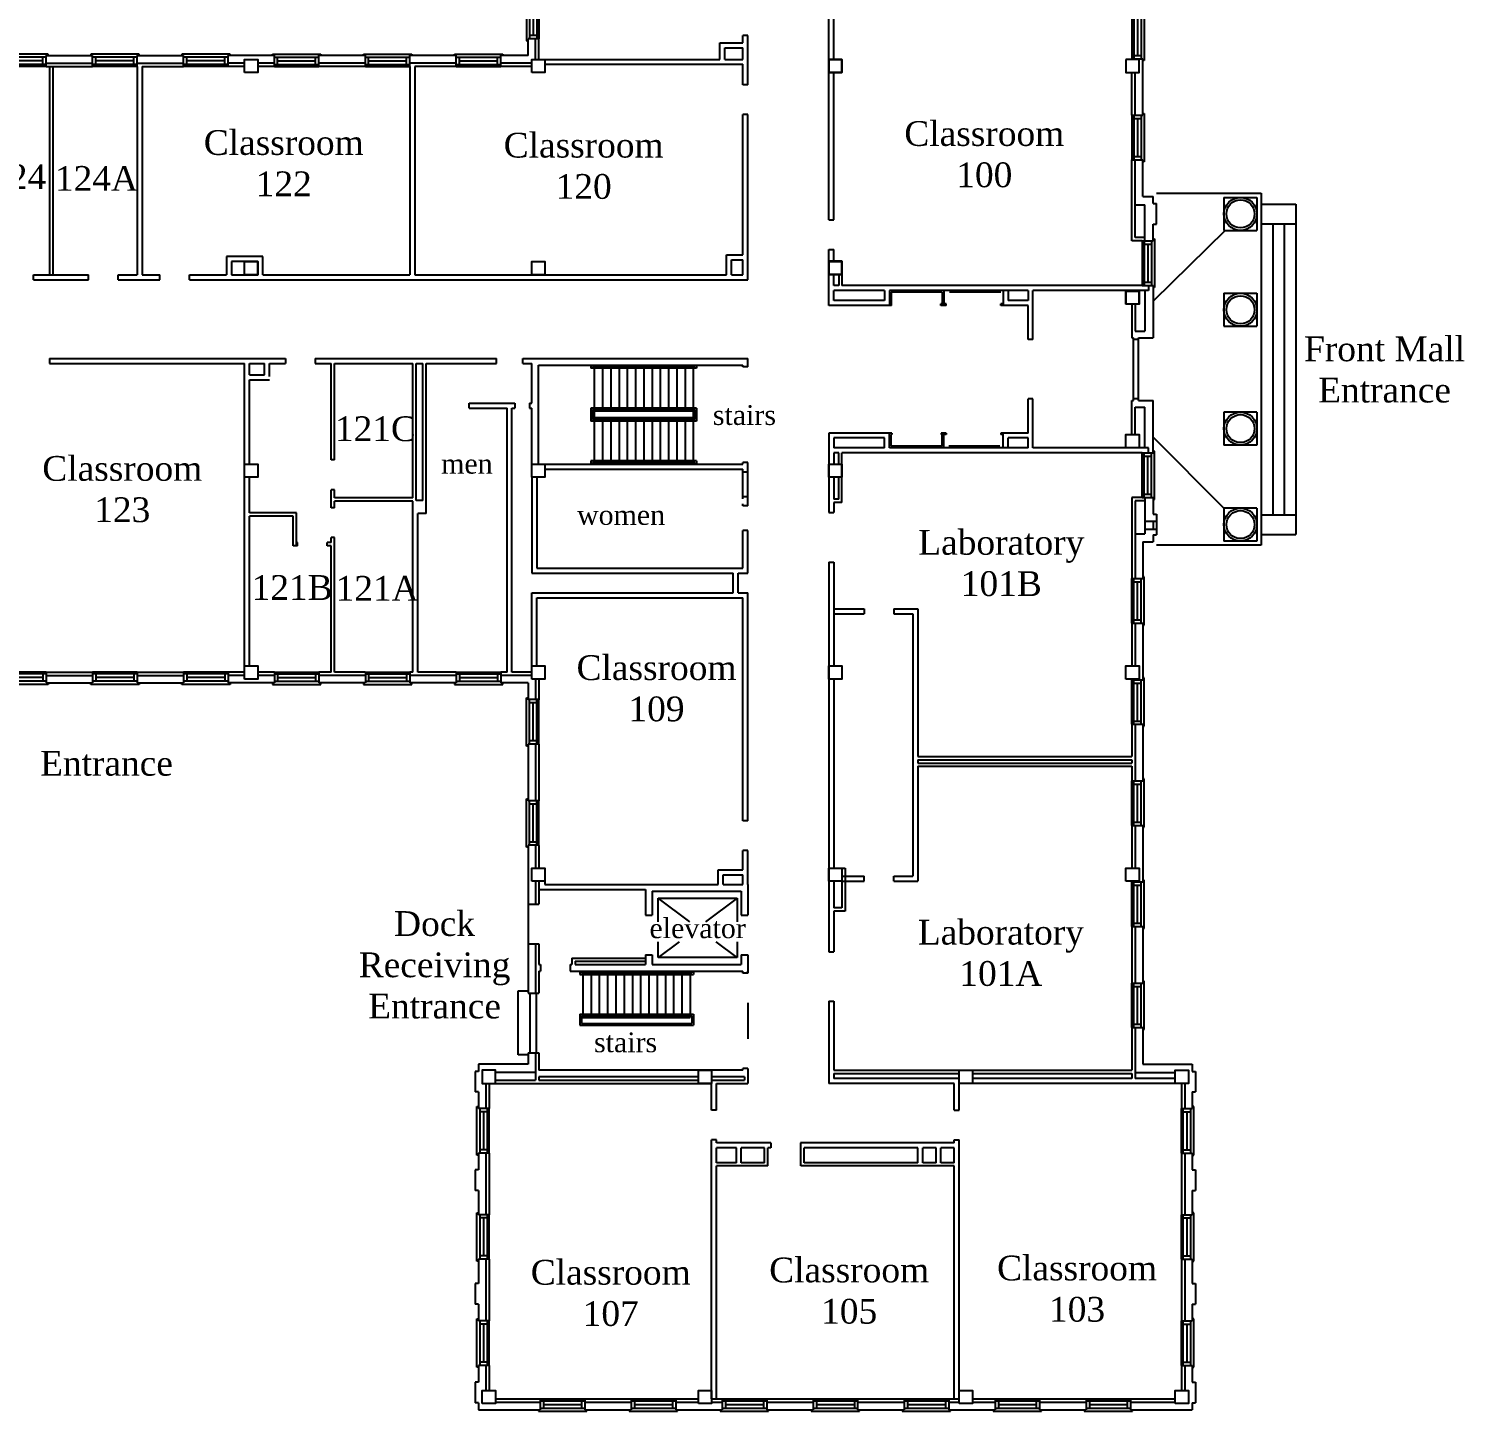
# Model space of a CAD drawing. Extents: x 214 to 3024, y 95 to 2621.
# Drawn here: x 1284 to 3024, y 95 to 1771 of the extents above; entities that cross this region are included whole.
import ezdxf

# ---------------------------------------------------------------- set-up
doc = ezdxf.new("R2010")
doc.units = 0
doc.header["$LTSCALE"] = 40
doc.header["$MEASUREMENT"] = 0
doc.layers.get('0').update_dxf_attribs({"linetype": 'CONTINUOUS'})
for name, color, linetype in [('A-FLOR-STRS', 1, 'CONTINUOUS'), ('A-GLAZ', 4, 'CONTINUOUS'), ('A-STRS-RAIL', 1, 'CONTINUOUS'), ('A-WALL', 14, 'CONTINUOUS'), ('S-COLS', 7, 'CONTINUOUS')]:
    doc.layers.add(name, color=color, linetype=linetype)
doc.styles.add('SIMPLEX', font='simplex', dxfattribs={"height": 23})

# ---------------------------------------------------------------- blocks, each defined once
blk = doc.blocks.new('WDO')
at = {"layer": 'A-GLAZ'}
for p, q in [((2681.4, 408.1), (2681.4, 462.1)), ((2683.6, 408.1), (2683.6, 462.1)), ((2683.6, 458.1), (2692.6, 458.1)), ((2688.1, 412.1), (2688.1, 458.1)), ((2692.6, 408.1), (2692.6, 462.1)), ((2696.3, 464.4), (2694.4, 464.4)), ((2696.3, 405.8), (2696.3, 464.4)), ((2683.6, 412.1), (2692.6, 412.1)), ((2694.4, 405.8), (2696.3, 405.8))]:
    blk.add_line(p, q, dxfattribs=at)
at = {"layer": 'A-WALL'}
for p, q in [((2681.4, 462.1), (2694.4, 462.1)), ((2681.4, 408.1), (2694.4, 408.1))]:
    blk.add_line(p, q, dxfattribs=at)

msp = doc.modelspace()

# ---------------------------------------------------------------- linework, layer by layer
at = {"layer": 'A-FLOR-STRS'}
for p, q in [((1969.7, 1363), (1969.7, 1243)), ((1979.7, 1363), (1979.7, 1307)), ((1989.7, 1363), (1989.7, 1307)), ((1999.7, 1363), (1999.7, 1307)), ((2009.7, 1363), (2009.7, 1307)), ((2019.7, 1363), (2019.7, 1307)), ((2029.7, 1363), (2029.7, 1307)), ((2039.7, 1363), (2039.7, 1307)), ((2049.7, 1363), (2049.7, 1307)), ((2059.7, 1363), (2059.7, 1307)), ((2069.7, 1363), (2069.7, 1307)), ((2079.7, 1363), (2079.7, 1307)), ((2089.7, 1363), (2089.7, 1243)), ((2089.7, 1307), (1969.7, 1307)), ((1979.7, 1299), (1979.7, 1243)), ((1989.7, 1299), (1989.7, 1243)), ((1999.7, 1299), (1999.7, 1243)), ((2009.7, 1299), (2009.7, 1243)), ((2019.7, 1299), (2019.7, 1243)), ((2029.7, 1299), (2029.7, 1243)), ((2039.7, 1299), (2039.7, 1243)), ((2049.7, 1299), (2049.7, 1243)), ((2059.7, 1299), (2059.7, 1243)), ((2069.7, 1299), (2069.7, 1243)), ((2079.7, 1299), (2079.7, 1243)), ((1955.8, 628.5), (1955.8, 572.5)), ((1965.8, 628.5), (1965.8, 572.5)), ((1975.8, 628.5), (1975.8, 572.5)), ((1985.8, 628.5), (1985.8, 572.5)), ((1995.8, 628.5), (1995.8, 572.5)), ((2005.8, 628.5), (2005.8, 572.5)), ((2015.8, 628.5), (2015.8, 572.5)), ((2025.8, 628.5), (2025.8, 572.5)), ((2035.8, 628.5), (2035.8, 576.5)), ((2045.8, 628.5), (2045.8, 572.5)), ((2045.8, 628.5), (2045.8, 628.1)), ((2055.8, 628.5), (2055.8, 572.5)), ((2065.8, 628.5), (2065.8, 572.5)), ((2075.8, 628.5), (2075.8, 572.5)), ((2085.8, 628.5), (2085.8, 572.5)), ((2035.8, 585.4), (2035.8, 572.5)), ((1955.8, 572.5), (2035.8, 572.5)), ((2029.6, 572.5), (2085.8, 572.5))]:
    msp.add_line(p, q, dxfattribs=at)
at = {"layer": 'A-FLOR-STRS', "color": 7}
msp.add_line((2089.7, 1299), (1999.9, 1299), dxfattribs=at)
at = {"layer": 'A-GLAZ'}
for p, q in [((1827.4, 405.8), (1827.4, 464.4)), ((1827.4, 464.4), (1829.4, 464.4)), ((1831.2, 408.1), (1831.2, 462.1)), ((1840.2, 458.1), (1831.2, 458.1)), ((1835.7, 412.1), (1835.7, 458.1)), ((1840.2, 408.1), (1840.2, 462.1)), ((1842.4, 408.1), (1842.4, 462.1)), ((2681.4, 408.1), (2681.4, 462.1)), ((2683.6, 408.1), (2683.6, 462.1)), ((2683.6, 458.1), (2692.6, 458.1)), ((2688.1, 412.1), (2688.1, 458.1)), ((2692.6, 408.1), (2692.6, 462.1)), ((2696.3, 464.4), (2694.4, 464.4)), ((2696.3, 405.8), (2696.3, 464.4)), ((1829.4, 405.8), (1827.4, 405.8)), ((1840.2, 412.1), (1831.2, 412.1)), ((2683.6, 412.1), (2692.6, 412.1)), ((2694.4, 405.8), (2696.3, 405.8))]:
    msp.add_line(p, q, dxfattribs=at)
at = {"layer": 'A-STRS-RAIL'}
for p, q in [((1965.7, 1363), (1965.7, 1359.1)), ((2093.7, 1359.1), (1965.7, 1359.1)), ((1967.7, 1363), (1967.7, 1361.1)), ((2091.7, 1361.1), (1967.7, 1361.1)), ((2091.7, 1363), (2091.7, 1361.1)), ((2093.7, 1363), (2093.7, 1359.1)), ((2093.7, 1311), (1965.7, 1311)), ((1965.7, 1311), (1965.7, 1295)), ((2091.7, 1309), (1967.7, 1309)), ((1967.7, 1309), (1967.7, 1297)), ((2091.7, 1309), (2091.7, 1297)), ((2093.7, 1311), (2093.7, 1295)), ((2009.7, 1295), (1965.7, 1295)), ((2009.7, 1297), (1967.7, 1297)), ((2089.7, 1299), (1969.7, 1299)), ((2091.7, 1297), (2000.4, 1297)), ((2093.7, 1295), (2000.9, 1295)), ((2019.7, 1246.8), (1965.7, 1246.8)), ((1965.7, 1246.8), (1965.7, 1243)), ((2019.7, 1244.8), (1967.7, 1244.8)), ((1967.7, 1244.8), (1967.7, 1243)), ((2093.7, 1246.8), (2013.6, 1246.8)), ((2091.7, 1244.8), (2014.1, 1244.8)), ((2091.7, 1244.8), (2091.7, 1243)), ((2093.7, 1246.8), (2093.7, 1243)), ((1952.1, 628.5), (1952.1, 624.6)), ((1954.1, 628.5), (1954.1, 626.6)), ((1954.1, 626.6), (2055.8, 626.6)), ((2055.5, 626.6), (2087.8, 626.6)), ((2087.8, 628.5), (2087.8, 626.6)), ((2089.8, 628.5), (2089.8, 624.6)), ((1952.1, 624.6), (2055.8, 624.6)), ((2054.5, 624.6), (2089.8, 624.6)), ((1952.1, 576.5), (2035.8, 576.5)), ((1952.1, 576.5), (1952.1, 563)), ((1954.1, 574.5), (2035.8, 574.5)), ((1954.1, 574.5), (1954.1, 565)), ((2030.6, 574.5), (2087.8, 574.5)), ((2031.6, 576.5), (2089.8, 576.5)), ((2087.8, 574.5), (2087.8, 565)), ((2089.8, 576.5), (2089.8, 563)), ((1952.1, 563), (2089.8, 563)), ((1954.1, 565), (2087.8, 565))]:
    msp.add_line(p, q, dxfattribs=at)
at = {"layer": 'A-WALL'}
for p, q in [((2253.9, 1539.1), (2253.9, 1840.3)), ((2259.9, 1733.5), (2259.9, 1822.2)), ((1889.4, 1738), (1889.4, 1758.4)), ((1898.4, 1733.5), (1898.4, 1758.4)), ((1902.4, 1733.5), (1902.4, 1758.4)), ((2155.9, 1762.3), (2149.9, 1762.3)), ((2149.9, 1753.5), (2149.9, 1762.3)), ((2155.9, 1702.7), (2155.9, 1762.3)), ((2121.9, 1753.5), (2149.9, 1753.5)), ((2121.9, 1733.5), (2121.9, 1753.5)), ((2127.9, 1747.5), (2149.9, 1747.5)), ((2127.9, 1733.5), (2127.9, 1747.5)), ((2149.9, 1733.5), (2149.9, 1747.5)), ((1305.4, 1738), (1361.6, 1738)), ((1305.4, 1729), (1361.6, 1729)), ((1305.4, 1725), (1361.6, 1725)), ((1309.9, 1472.5), (1309.9, 1725)), ((1313.9, 1472.5), (1313.9, 1725)), ((1415.6, 1738), (1471.9, 1738)), ((1415.6, 1729), (1471.9, 1729)), ((1415.6, 1725), (1415.6, 1472.5)), ((1421.6, 1725), (1421.6, 1472.5)), ((1421.6, 1725), (1471.9, 1725)), ((1581.9, 1738), (1525.6, 1738)), ((1545.9, 1729), (1525.6, 1729)), ((1545.9, 1725), (1525.6, 1725)), ((1581.9, 1729), (1561.9, 1729)), ((1581.9, 1725), (1561.9, 1725)), ((1692.1, 1738), (1635.9, 1738)), ((1692.1, 1729), (1635.9, 1729)), ((1692.1, 1725), (1635.9, 1725)), ((1802.4, 1738), (1746.1, 1738)), ((1802.4, 1729), (1746.1, 1729)), ((1746.1, 1725), (1746.1, 1472.5)), ((1752.1, 1725), (1752.1, 1472.5)), ((1802.4, 1725), (1752.1, 1725)), ((1889.4, 1738), (1856.4, 1738)), ((1893.9, 1729), (1856.4, 1729)), ((1893.9, 1725), (1856.4, 1725)), ((1909.9, 1733.5), (2121.9, 1733.5)), ((1909.9, 1727.5), (2149.9, 1727.5)), ((2127.9, 1733.5), (2149.9, 1733.5)), ((2149.9, 1702.7), (2149.9, 1727.5)), ((2621.4, 1733.5), (2621.4, 1734.2)), ((2625.4, 1733.5), (2625.4, 1734.2)), ((2634.4, 1665.7), (2634.4, 1734.2)), ((2259.9, 1539.1), (2259.9, 1717.5)), ((2621.4, 1665.7), (2621.4, 1717.5)), ((2625.4, 1665.7), (2625.4, 1717.5)), ((2155.9, 1702.7), (2149.9, 1702.7)), ((2149.9, 1496.5), (2149.9, 1666.7)), ((2155.9, 1666.7), (2149.9, 1666.7)), ((2155.9, 1466.5), (2155.9, 1666.7)), ((2621.4, 1513.5), (2621.4, 1611.7)), ((2625.4, 1517.5), (2625.4, 1611.7)), ((2634.4, 1567.2), (2634.4, 1611.7)), ((2634.4, 1567.2), (2646.9, 1567.2)), ((2646.9, 1558.7), (2646.9, 1567.2)), ((2650.9, 1571.2), (2777.9, 1571.2)), ((2732.9, 1566.2), (2732.9, 1526.2)), ((2732.9, 1566.2), (2772.9, 1566.2)), ((2772.9, 1566.2), (2772.9, 1526.2)), ((2777.9, 1571.2), (2777.9, 1144.7)), ((2625.4, 1557.2), (2636.9, 1557.2)), ((2636.9, 1513.5), (2636.9, 1557.2)), ((2646.9, 1558.7), (2650.9, 1558.7)), ((2650.9, 1533.7), (2650.9, 1558.7)), ((2253.9, 1539.1), (2259.9, 1539.1)), ((2646.9, 1513.5), (2646.9, 1533.7)), ((2646.9, 1533.7), (2650.9, 1533.7)), ((2636.9, 1517.5), (2625.4, 1517.5)), ((2734.3, 1526.1), (2647.6, 1440.8)), ((2732.9, 1526.2), (2772.9, 1526.2)), ((2129.9, 1472.5), (2129.9, 1496.5)), ((2129.9, 1496.5), (2149.9, 1496.5)), ((2253.9, 1435.2), (2253.9, 1503.1)), ((2253.9, 1503.1), (2259.9, 1503.1)), ((2259.9, 1489), (2259.9, 1503.1)), ((2633.9, 1513.5), (2621.4, 1513.5)), ((1567.9, 1494.5), (1523.9, 1494.5)), ((1523.9, 1494.5), (1523.9, 1472.5)), ((1561.9, 1488.5), (1529.9, 1488.5)), ((1529.9, 1488.5), (1529.9, 1472.5)), ((1561.9, 1472.5), (1561.9, 1488.5)), ((1567.9, 1472.5), (1567.9, 1494.5)), ((2135.9, 1472.5), (2135.9, 1490.5)), ((2135.9, 1490.5), (2149.9, 1490.5)), ((2149.9, 1472.5), (2149.9, 1490.5)), ((2269.9, 1489), (2269.9, 1459.5)), ((1290, 1472.5), (1356.6, 1472.5)), ((1290, 1466.5), (1290, 1472.5)), ((1290, 1466.5), (1356.6, 1466.5)), ((1356.6, 1466.5), (1356.6, 1472.5)), ((1392.6, 1466.5), (1392.6, 1472.5)), ((1392.6, 1472.5), (1415.6, 1472.5)), ((1392.6, 1466.5), (1443, 1466.5)), ((1421.6, 1472.5), (1443, 1472.5)), ((1443, 1466.5), (1443, 1472.5)), ((1479, 1472.5), (1523.9, 1472.5)), ((1479, 1466.5), (1479, 1472.5)), ((1529.9, 1472.5), (1561.9, 1472.5)), ((1567.9, 1472.5), (1746.1, 1472.5)), ((1752.1, 1472.5), (2129.9, 1472.5)), ((2135.9, 1472.5), (2149.9, 1472.5)), ((2259.9, 1459.5), (2259.9, 1473)), ((2265.9, 1473), (2265.9, 1459.5)), ((2265.9, 1459.5), (2259.9, 1459.5)), ((2321.4, 1453.2), (2259.9, 1453.2)), ((2259.9, 1441.2), (2259.9, 1453.2)), ((2633.9, 1459.5), (2269.9, 1459.5)), ((2321.4, 1453.2), (2321.4, 1441.2)), ((2495.4, 1453.2), (2327.4, 1453.2)), ((2327.4, 1453.2), (2327.4, 1435.2)), ((2391.4, 1451.2), (2329.4, 1451.2)), ((2329.4, 1451.2), (2329.4, 1437.2)), ((2391.4, 1451.2), (2391.4, 1437.2)), ((2393.4, 1453.2), (2393.4, 1437.2)), ((2462.3, 1451.2), (2400.3, 1451.2)), ((2465.4, 1453.2), (2465.4, 1435.2)), ((2471.4, 1453.2), (2471.4, 1441.2)), ((2495.4, 1453.2), (2495.4, 1441.2)), ((2501.4, 1394), (2501.4, 1453.2)), ((2641.3, 1453.2), (2501.4, 1453.2)), ((2636.9, 1453.2), (2636.9, 1404)), ((2641.3, 1459.5), (2641.3, 1453.2)), ((2646.9, 1459.5), (2646.9, 1396)), ((2732.9, 1450), (2732.9, 1410)), ((2732.9, 1450), (2772.9, 1450)), ((2772.9, 1450), (2772.9, 1410)), ((2329.9, 1435.2), (2253.9, 1435.2)), ((2321.4, 1441.2), (2259.9, 1441.2)), ((2329.9, 1437.2), (2329.4, 1437.2)), ((2329.9, 1435.2), (2329.9, 1437.2)), ((2396.3, 1437.2), (2389.9, 1437.2)), ((2389.9, 1435.2), (2389.9, 1437.2)), ((2396.3, 1435.2), (2389.9, 1435.2)), ((2396.3, 1435.2), (2396.3, 1437.2)), ((2462.3, 1435.2), (2462.3, 1437.2)), ((2465.4, 1437.2), (2462.3, 1437.2)), ((2465.4, 1435.2), (2462.3, 1435.2)), ((2495.4, 1435.2), (2465.4, 1435.2)), ((2495.4, 1441.2), (2471.4, 1441.2)), ((2495.4, 1394), (2495.4, 1435.2)), ((2621.4, 1437.2), (2621.4, 1396)), ((2625.4, 1437.2), (2625.4, 1404)), ((2732.9, 1410), (2772.9, 1410)), ((2501.4, 1394), (2495.4, 1394)), ((2621.4, 1396), (2623.1, 1396)), ((2623.1, 1320), (2623.1, 1396)), ((2629.1, 1394), (2623.1, 1394)), ((2625.4, 1404), (2636.9, 1404)), ((2629.1, 1396), (2646.9, 1396)), ((2629.1, 1320), (2629.1, 1396)), ((1309.2, 1371), (1595.5, 1371)), ((1309.2, 1371), (1309.2, 1365)), ((1309.2, 1365), (1545.9, 1365)), ((1545.9, 1243), (1545.9, 1365)), ((1551.9, 1351), (1551.9, 1365)), ((1551.9, 1365), (1569.9, 1365)), ((1569.9, 1351), (1569.9, 1365)), ((1575.9, 1349), (1575.9, 1365)), ((1575.9, 1365), (1595.5, 1365)), ((1595.5, 1371), (1595.5, 1365)), ((1631.5, 1371), (1851.2, 1371)), ((1631.5, 1371), (1631.5, 1365)), ((1631.5, 1365), (1650.9, 1365)), ((1650.9, 1248), (1650.9, 1365)), ((1654.9, 1365), (1749.9, 1365)), ((1654.9, 1248), (1654.9, 1365)), ((1749.9, 1202), (1749.9, 1365)), ((1753.9, 1199), (1753.9, 1365)), ((1753.9, 1365), (1761.9, 1365)), ((1761.9, 1199), (1761.9, 1365)), ((1765.9, 1183), (1765.9, 1365)), ((1765.9, 1365), (1851.2, 1365)), ((1851.2, 1365), (1851.2, 1371)), ((1883.2, 1371), (2155.9, 1371)), ((1883.2, 1365), (1883.2, 1371)), ((1883.2, 1365), (1893.9, 1365)), ((1893.9, 1317), (1893.9, 1365)), ((1901.9, 1363), (2149.9, 1363)), ((1901.9, 1243), (1901.9, 1363)), ((2149.9, 1360.8), (2149.9, 1363)), ((2155.9, 1360.8), (2149.9, 1360.8)), ((2155.9, 1363), (2155.9, 1371)), ((2155.9, 1360.8), (2155.9, 1363)), ((1551.9, 1351), (1569.9, 1351)), ((1551.9, 1243), (1551.9, 1345)), ((1551.9, 1345), (1575.9, 1345)), ((1817.9, 1317), (1873.3, 1317)), ((1817.9, 1311), (1817.9, 1317)), ((1817.9, 1311), (1863.9, 1311)), ((1863.9, 991), (1863.9, 1311)), ((1869.9, 991), (1869.9, 1311)), ((1869.9, 1311), (1873.3, 1311)), ((1873.3, 1317), (1873.3, 1311)), ((1891.3, 1317), (1893.9, 1317)), ((1891.3, 1317), (1891.3, 1311)), ((1891.3, 1311), (1893.9, 1311)), ((1893.9, 1243), (1893.9, 1311)), ((2495.4, 1280.7), (2495.4, 1322)), ((2501.4, 1322), (2495.4, 1322)), ((2501.4, 1262.7), (2501.4, 1322)), ((2621.4, 1278.7), (2621.4, 1320)), ((2621.4, 1320), (2623.1, 1320)), ((2629.1, 1322), (2623.1, 1322)), ((2625.4, 1278.7), (2625.4, 1312)), ((2625.4, 1312), (2636.9, 1312)), ((2629.1, 1320), (2646.9, 1320)), ((2636.9, 1262.7), (2636.9, 1312)), ((2646.9, 1256.5), (2646.9, 1320)), ((2772.9, 1306), (2732.9, 1306)), ((2732.9, 1306), (2732.9, 1266)), ((2772.9, 1306), (2772.9, 1266)), ((2330.3, 1280.7), (2253.9, 1280.7)), ((2253.9, 1280.7), (2253.9, 1184.2)), ((2321.4, 1274.7), (2259.9, 1274.7)), ((2259.9, 1274.7), (2259.9, 1262.7)), ((2321.4, 1262.7), (2321.4, 1274.7)), ((2327.4, 1262.7), (2327.4, 1280.7)), ((2330.3, 1278.7), (2329.4, 1278.7)), ((2329.4, 1264.7), (2329.4, 1278.7)), ((2330.3, 1280.7), (2330.3, 1278.7)), ((2396.3, 1280.7), (2390.3, 1280.7)), ((2390.3, 1280.7), (2390.3, 1278.7)), ((2396.3, 1278.7), (2390.3, 1278.7)), ((2391.4, 1264.7), (2391.4, 1278.7)), ((2393.4, 1262.7), (2393.4, 1278.7)), ((2396.3, 1280.7), (2396.3, 1278.7)), ((2462.3, 1280.7), (2462.3, 1278.7)), ((2465.4, 1280.7), (2462.3, 1280.7)), ((2465.4, 1278.7), (2462.3, 1278.7)), ((2495.4, 1280.7), (2465.4, 1280.7)), ((2465.4, 1262.7), (2465.4, 1280.7)), ((2495.4, 1274.7), (2471.4, 1274.7)), ((2471.4, 1262.7), (2471.4, 1274.7)), ((2495.4, 1262.7), (2495.4, 1274.7)), ((2732.9, 1189.7), (2646.9, 1275.7)), ((2321.4, 1262.7), (2259.9, 1262.7)), ((2259.9, 1256.5), (2259.9, 1243)), ((2265.9, 1256.5), (2259.9, 1256.5)), ((2265.9, 1243), (2265.9, 1256.5)), ((2633.9, 1256.5), (2269.9, 1256.5)), ((2269.9, 1196.5), (2269.9, 1256.5)), ((2495.4, 1262.7), (2327.4, 1262.7)), ((2391.4, 1264.7), (2329.4, 1264.7)), ((2461.4, 1264.7), (2399.4, 1264.7)), ((2641.3, 1262.7), (2501.4, 1262.7)), ((2641.3, 1256.5), (2641.3, 1262.7)), ((2772.9, 1266), (2732.9, 1266)), ((1654.9, 1248), (1650.9, 1248)), ((1893.9, 1243), (2149.9, 1243)), ((1909.9, 1237), (2149.9, 1237)), ((2149.9, 1242.8), (2149.9, 1245)), ((2155.9, 1245), (2149.9, 1245)), ((2149.9, 1233.7), (2149.9, 1237)), ((2155.9, 1242.8), (2155.9, 1245)), ((2155.9, 1233.7), (2155.9, 1243)), ((1545.9, 998.5), (1545.9, 1227)), ((1551.9, 1184), (1551.9, 1227)), ((1893.9, 1227), (1893.9, 1111)), ((1899.9, 1227), (1899.9, 1117)), ((2149.9, 1233.7), (2155.9, 1233.7)), ((2149.9, 1201), (2149.9, 1233.7)), ((2155.9, 1192.4), (2155.9, 1233.7)), ((2259.9, 1227), (2259.9, 1200.5)), ((2265.9, 1200.5), (2265.9, 1227)), ((1650.9, 1190), (1650.9, 1212)), ((1654.9, 1212), (1650.9, 1212)), ((1654.9, 1202), (1654.9, 1212)), ((1749.9, 1202), (1654.9, 1202)), ((2149.9, 1203.7), (2155.9, 1203.7)), ((2621.4, 1202.5), (2621.4, 1104.2)), ((2633.9, 1202.5), (2621.4, 1202.5)), ((2636.9, 1202.5), (2636.9, 1158.7)), ((2646.9, 1202.5), (2646.9, 1182.2)), ((1608.9, 1184), (1551.9, 1184)), ((1608.9, 1144), (1608.9, 1184)), ((1654.9, 1190), (1650.9, 1190)), ((1749.9, 1198), (1654.9, 1198)), ((1654.9, 1190), (1654.9, 1198)), ((1749.9, 991), (1749.9, 1198)), ((1761.9, 1199), (1753.9, 1199)), ((2149.9, 1192.4), (2149.9, 1195)), ((2155.9, 1192.4), (2149.9, 1192.4)), ((2253.9, 1184.2), (2259.9, 1184.2)), ((2265.9, 1200.5), (2259.9, 1200.5)), ((2259.9, 1196.5), (2259.9, 1184.2)), ((2269.9, 1196.5), (2259.9, 1196.5)), ((2625.4, 1198.5), (2625.4, 1104.2)), ((2636.9, 1198.5), (2625.4, 1198.5)), ((2772.9, 1189.7), (2732.9, 1189.7)), ((2732.9, 1189.7), (2732.9, 1149.7)), ((2772.9, 1189.7), (2772.9, 1149.7)), ((1551.9, 998.5), (1551.9, 1180)), ((1604.9, 1180), (1551.9, 1180)), ((1604.9, 1144), (1604.9, 1180)), ((1755.9, 991), (1755.9, 1183)), ((1765.9, 1183), (1755.9, 1183)), ((2636.9, 1173.9), (2650.9, 1173.9)), ((2646.9, 1182.2), (2650.9, 1182.2)), ((2646.9, 1173.9), (2646.9, 1164)), ((2650.9, 1182.2), (2650.9, 1157.2)), ((1654.9, 1154), (1650.9, 1154)), ((1650.9, 1148), (1650.9, 1154)), ((1654.9, 991), (1654.9, 1154)), ((2149.9, 1117), (2149.9, 1162.4)), ((2155.9, 1162.4), (2149.9, 1162.4)), ((2155.9, 1111), (2155.9, 1162.4)), ((2625.4, 1158.7), (2636.9, 1158.7)), ((2634.4, 1148.7), (2646.9, 1148.7)), ((2634.4, 1148.7), (2634.4, 1104.2)), ((2636.9, 1164), (2650.9, 1164)), ((2646.9, 1157.2), (2646.9, 1148.7)), ((2646.9, 1157.2), (2650.9, 1157.2)), ((2772.9, 1149.7), (2732.9, 1149.7)), ((1610, 1144), (1604.9, 1144)), ((1610, 1148), (1608.9, 1148)), ((1610, 1144), (1610, 1148)), ((1646, 1144), (1646, 1148)), ((1650.9, 1148), (1646, 1148)), ((1650.9, 1144), (1646, 1144)), ((1650.9, 991), (1650.9, 1144)), ((2777.9, 1144.7), (2650.9, 1144.7)), ((1899.9, 1117), (2149.9, 1117)), ((2109.9, 1117), (2149.9, 1117)), ((2253.9, 1124.2), (2253.9, 652.2)), ((2253.9, 1124.2), (2259.9, 1124.2)), ((2259.9, 1124.2), (2259.9, 998.5)), ((1893.9, 1111), (2137.9, 1111)), ((2137.9, 1087), (2137.9, 1111)), ((2143.9, 1111), (2155.9, 1111)), ((2143.9, 1087), (2143.9, 1111)), ((1893.9, 1087), (2137.9, 1087)), ((1893.9, 998.5), (1893.9, 1087)), ((1899.9, 1081), (2149.9, 1081)), ((1899.9, 998.5), (1899.9, 1081)), ((2143.9, 1087), (2155.9, 1087)), ((2149.9, 810.6), (2149.9, 1081)), ((2155.9, 810.6), (2155.9, 1087)), ((2259.9, 1067.5), (2296.9, 1067.5)), ((2259.9, 1061.5), (2296.9, 1061.5)), ((2292.9, 1067.5), (2292.9, 1067.5)), ((2296.9, 1067.5), (2296.9, 1061.5)), ((2332.9, 1067.5), (2332.9, 1061.5)), ((2332.9, 1067.5), (2361.9, 1067.5)), ((2332.9, 1061.5), (2355.9, 1061.5)), ((2355.9, 1061.5), (2355.9, 743.5)), ((2361.9, 1067.5), (2361.9, 888.8)), ((2621.4, 1050.2), (2621.4, 998.5)), ((2625.4, 1050.2), (2625.4, 998.5)), ((2634.4, 1050.2), (2634.4, 981.7)), ((1305.4, 991), (1361.6, 991)), ((1305.4, 987), (1361.6, 987)), ((1305.4, 978), (1361.6, 978)), ((1415.6, 991), (1471.9, 991)), ((1415.6, 987), (1471.9, 987)), ((1415.6, 978), (1471.9, 978)), ((1545.9, 991), (1525.6, 991)), ((1545.9, 987), (1525.6, 987)), ((1581.9, 978), (1525.6, 978)), ((1581.9, 991), (1561.9, 991)), ((1581.9, 987), (1561.9, 987)), ((1650.9, 991), (1635.9, 991)), ((1692.1, 987), (1635.9, 987)), ((1692.1, 978), (1635.9, 978)), ((1692.1, 991), (1654.9, 991)), ((1749.9, 991), (1746.1, 991)), ((1802.4, 987), (1746.1, 987)), ((1802.4, 978), (1746.1, 978)), ((1802.4, 991), (1755.9, 991)), ((1863.9, 991), (1856.4, 991)), ((1893.9, 987), (1856.4, 987)), ((1889.4, 978), (1856.4, 978)), ((1893.9, 991), (1869.9, 991)), ((1889.4, 978), (1889.4, 957.5)), ((1898.4, 982.5), (1898.4, 957.5)), ((1902.4, 982.5), (1902.4, 957.5)), ((2259.9, 982.5), (2259.9, 753.5)), ((2621.4, 982.5), (2621.4, 981.7)), ((2625.4, 982.5), (2625.4, 981.7)), ((2621.4, 927.7), (2621.4, 888.8)), ((2625.4, 927.7), (2625.4, 859.2)), ((2634.4, 927.7), (2634.4, 859.2)), ((1889.4, 903.5), (1889.4, 835)), ((1898.4, 903.5), (1898.4, 835)), ((1902.4, 903.5), (1902.4, 835)), ((2361.9, 888.8), (2621.4, 888.8)), ((2361.9, 884.8), (2621.4, 884.8)), ((2361.9, 884.8), (2361.9, 880.8)), ((2361.9, 880.8), (2621.4, 880.8)), ((2361.9, 876.8), (2621.4, 876.8)), ((2361.9, 876.8), (2361.9, 737.5)), ((2621.4, 884.8), (2621.4, 880.8)), ((2621.4, 876.8), (2621.4, 859.2)), ((2155.9, 810.6), (2149.9, 810.6)), ((2621.4, 805.2), (2621.4, 753.5)), ((2625.4, 805.2), (2625.4, 753.5)), ((2634.4, 805.2), (2634.4, 736.7)), ((1889.4, 781), (1889.4, 661.7)), ((1898.4, 781), (1898.4, 753.5)), ((1902.4, 781), (1902.4, 753.5)), ((2155.9, 774.6), (2149.9, 774.6)), ((2149.9, 751.5), (2149.9, 774.6)), ((2155.9, 733.5), (2155.9, 774.6)), ((2119.9, 733.5), (2119.9, 751.5)), ((2119.9, 751.5), (2149.9, 751.5)), ((2269.9, 753.5), (2269.9, 705.3)), ((2269.9, 753.5), (2273.9, 753.5)), ((2273.9, 753.5), (2273.9, 701.3)), ((1898.4, 737.5), (1898.4, 709.7)), ((1902.4, 737.5), (1902.4, 709.7)), ((1909.9, 737.5), (1909.9, 733.5)), ((1909.9, 733.5), (2119.9, 733.5)), ((2125.9, 733.5), (2125.9, 745.5)), ((2125.9, 745.5), (2149.9, 745.5)), ((2125.9, 733.5), (2149.9, 733.5)), ((2149.9, 733.5), (2149.9, 745.5)), ((2155.9, 733.5), (2155.9, 696.5)), ((2259.9, 737.5), (2259.9, 705.3)), ((2269.9, 743.5), (2296.9, 743.5)), ((2269.9, 737.5), (2296.9, 737.5)), ((2296.9, 737.5), (2296.9, 743.5)), ((2332.9, 737.5), (2332.9, 743.5)), ((2332.9, 743.5), (2355.9, 743.5)), ((2332.9, 737.5), (2361.9, 737.5)), ((2621.4, 737.5), (2621.4, 736.7)), ((2625.4, 737.5), (2625.4, 736.7)), ((1901.9, 727.5), (2031.9, 727.5)), ((2031.9, 727.5), (2031.9, 696.5)), ((2039.9, 725.5), (2147.9, 725.5)), ((2039.9, 725.5), (2039.9, 696.5)), ((2147.9, 725.5), (2147.9, 696.5)), ((1889.4, 709.7), (1902.4, 709.7)), ((2031.9, 696.5), (2039.9, 696.5)), ((2147.9, 696.5), (2155.9, 696.5)), ((2269.9, 705.3), (2259.9, 705.3)), ((2259.9, 701.3), (2259.9, 652.2)), ((2273.9, 701.3), (2259.9, 701.3)), ((2621.4, 682.7), (2621.4, 614.2)), ((2625.4, 682.7), (2625.4, 614.2)), ((2634.4, 682.7), (2634.4, 614.2)), ((1889.4, 661.7), (1889.4, 601.8)), ((1889.4, 661.7), (1902.4, 661.7)), ((1898.4, 661.7), (1898.4, 601.8)), ((1902.4, 661.7), (1902.4, 636.5)), ((1942.4, 644.5), (2031.9, 644.5)), ((1942.4, 644.5), (1942.4, 636.5)), ((2031.9, 648.5), (2039.9, 648.5)), ((2031.9, 648.5), (2031.9, 636.5)), ((2039.9, 648.5), (2039.9, 636.5)), ((2147.9, 648.5), (2155.9, 648.5)), ((2147.9, 648.5), (2147.9, 636.5)), ((2155.9, 648.5), (2155.9, 626.3)), ((2253.9, 652.2), (2259.9, 652.2)), ((1902.4, 636.5), (1904.6, 636.5)), ((1902.4, 628.5), (1902.4, 601.8)), ((1902.4, 628.5), (1904.6, 628.5)), ((1904.6, 636.5), (1904.6, 628.5)), ((1940.6, 636.5), (1940.6, 628.5)), ((1940.6, 636.5), (1942.4, 636.5)), ((1940.6, 628.5), (2149.9, 628.5)), ((1946.4, 640.5), (2031.9, 640.5)), ((1946.4, 640.5), (1946.4, 636.5)), ((1946.4, 636.5), (2031.9, 636.5)), ((2039.9, 636.5), (2147.9, 636.5)), ((2155.9, 626.3), (2149.9, 626.3)), ((1877.4, 527), (1877.4, 604.6)), ((1877.4, 604.6), (1889.4, 604.6)), ((1889.4, 601.8), (1902.4, 601.8)), ((1891.6, 601.8), (1891.6, 529.8)), ((1899.3, 601.8), (1899.3, 529.8)), ((2253.9, 592.2), (2253.9, 492.5)), ((2253.9, 592.2), (2259.9, 592.2)), ((2259.9, 592.2), (2259.9, 508.5)), ((2155.9, 590.3), (2155.9, 546.5)), ((2621.4, 560.2), (2621.4, 508.5)), ((2625.4, 560.2), (2625.4, 498.5)), ((2634.4, 560.2), (2634.4, 515.7)), ((1889.4, 527), (1877.4, 527)), ((1889.4, 529.8), (1902.4, 529.8)), ((1889.4, 529.8), (1889.4, 515.7)), ((1898.4, 529.8), (1898.4, 496.5)), ((1902.4, 529.8), (1902.4, 508.5)), ((1825.4, 507.2), (1825.4, 482.2)), ((1829.4, 507.2), (1825.4, 507.2)), ((1829.4, 515.7), (1829.4, 507.2)), ((1889.4, 515.7), (1829.4, 515.7)), ((1898.4, 505.7), (1849.9, 505.7)), ((2149.9, 508.5), (1902.4, 508.5)), ((2149.9, 508.5), (2149.9, 510.5)), ((2155.9, 510.5), (2149.9, 510.5)), ((2155.9, 510.5), (2155.9, 492.5)), ((2259.9, 508.5), (2621.4, 508.5)), ((2625.4, 505.7), (2673.9, 505.7)), ((2634.4, 515.7), (2694.4, 515.7)), ((2694.4, 515.7), (2694.4, 507.2)), ((2694.4, 507.2), (2698.4, 507.2)), ((2698.4, 507.2), (2698.4, 482.2)), ((1838.4, 491.7), (1838.4, 462.1)), ((1842.4, 491.7), (1842.4, 462.1)), ((1849.9, 496.5), (1898.4, 496.5)), ((1849.9, 492.5), (2111.9, 492.5)), ((2095.9, 500.5), (1902.4, 500.5)), ((1902.4, 500.5), (1902.4, 496.5)), ((1902.4, 496.5), (2095.9, 496.5)), ((2151.9, 500.5), (2111.9, 500.5)), ((2111.9, 496.5), (2151.9, 496.5)), ((2111.9, 460.2), (2111.9, 492.5)), ((2117.9, 492.5), (2155.9, 492.5)), ((2117.9, 460.2), (2117.9, 492.5)), ((2151.9, 500.5), (2151.9, 496.5)), ((2405.9, 492.5), (2253.9, 492.5)), ((2259.9, 504.5), (2411.9, 504.5)), ((2259.9, 504.5), (2259.9, 498.5)), ((2411.9, 498.5), (2259.9, 498.5)), ((2405.9, 460.2), (2405.9, 492.5)), ((2673.9, 492.5), (2411.9, 492.5)), ((2411.9, 460.2), (2411.9, 492.5)), ((2427.9, 504.5), (2621.4, 504.5)), ((2621.4, 498.5), (2427.9, 498.5)), ((2621.4, 504.5), (2621.4, 498.5)), ((2673.9, 498.5), (2625.4, 498.5)), ((2681.4, 491.7), (2681.4, 462.1)), ((2685.4, 491.7), (2685.4, 462.1)), ((1829.4, 482.2), (1825.4, 482.2)), ((1829.4, 482.2), (1829.4, 462.1)), ((2694.4, 482.2), (2694.4, 462.1)), ((2694.4, 482.2), (2698.4, 482.2)), ((1842.4, 462.1), (1829.4, 462.1)), ((2117.9, 460.2), (2111.9, 460.2)), ((2405.9, 460.2), (2411.9, 460.2)), ((2681.4, 462.1), (2694.4, 462.1)), ((2111.9, 110.2), (2111.9, 424.2)), ((2117.9, 424.2), (2111.9, 424.2)), ((2117.9, 420.5), (2117.9, 424.2)), ((2183.6, 420.5), (2117.9, 420.5)), ((2183.6, 420.5), (2183.6, 414.5)), ((2405.9, 420.5), (2219.6, 420.5)), ((2219.6, 420.5), (2219.6, 414.5)), ((2405.9, 424.2), (2411.9, 424.2)), ((2405.9, 420.5), (2405.9, 424.2)), ((2411.9, 110.2), (2411.9, 424.2)), ((1829.4, 408.1), (1829.4, 388)), ((1842.4, 408.1), (1829.4, 408.1)), ((1838.4, 408.1), (1838.4, 333.5)), ((1842.4, 408.1), (1842.4, 333.5)), ((2141.9, 414.5), (2117.9, 414.5)), ((2117.9, 396.5), (2117.9, 414.5)), ((2141.9, 396.5), (2141.9, 414.5)), ((2175.9, 414.5), (2147.9, 414.5)), ((2147.9, 396.5), (2147.9, 414.5)), ((2175.9, 396.5), (2175.9, 414.5)), ((2179.9, 392.5), (2179.9, 414.5)), ((2183.6, 414.5), (2179.9, 414.5)), ((2219.9, 414.5), (2219.6, 414.5)), ((2219.9, 392.5), (2219.9, 414.5)), ((2361.9, 414.5), (2223.9, 414.5)), ((2223.9, 396.5), (2223.9, 414.5)), ((2361.9, 396.5), (2361.9, 414.5)), ((2383.9, 414.5), (2367.9, 414.5)), ((2367.9, 396.5), (2367.9, 414.5)), ((2383.9, 396.5), (2383.9, 414.5)), ((2405.9, 414.5), (2389.9, 414.5)), ((2389.9, 396.5), (2389.9, 414.5)), ((2405.9, 396.5), (2405.9, 414.5)), ((2681.4, 408.1), (2681.4, 333.5)), ((2681.4, 408.1), (2694.4, 408.1)), ((2685.4, 408.1), (2685.4, 333.5)), ((2694.4, 408.1), (2694.4, 388)), ((1829.4, 388), (1825.4, 388)), ((1825.4, 388), (1825.4, 363)), ((2141.9, 396.5), (2117.9, 396.5)), ((2117.9, 110.2), (2117.9, 392.5)), ((2179.9, 392.5), (2117.9, 392.5)), ((2175.9, 396.5), (2147.9, 396.5)), ((2405.9, 392.5), (2219.9, 392.5)), ((2361.9, 396.5), (2223.9, 396.5)), ((2383.9, 396.5), (2367.9, 396.5)), ((2405.9, 396.5), (2389.9, 396.5)), ((2405.9, 110.2), (2405.9, 392.5)), ((2694.4, 388), (2698.4, 388)), ((2698.4, 388), (2698.4, 363)), ((1829.4, 363), (1825.4, 363)), ((1829.4, 363), (1829.4, 333.5)), ((2694.4, 363), (2694.4, 333.5)), ((2694.4, 363), (2698.4, 363)), ((1829.4, 279.5), (1829.4, 250)), ((1838.4, 279.5), (1838.4, 204.8)), ((1842.4, 279.5), (1842.4, 204.8)), ((2681.4, 279.5), (2681.4, 204.8)), ((2685.4, 279.5), (2685.4, 204.8)), ((2694.4, 279.5), (2694.4, 250)), ((1825.4, 250), (1825.4, 225)), ((1829.4, 250), (1825.4, 250)), ((2694.4, 250), (2698.4, 250)), ((2698.4, 250), (2698.4, 225)), ((1829.4, 225), (1825.4, 225)), ((1829.4, 225), (1829.4, 204.8)), ((2694.4, 225), (2694.4, 204.8)), ((2694.4, 225), (2698.4, 225)), ((1829.4, 150.8), (1829.4, 130.7)), ((1838.4, 150.8), (1838.4, 121.2)), ((1842.4, 150.8), (1842.4, 121.2)), ((2681.4, 150.8), (2681.4, 120.5)), ((2685.4, 150.8), (2685.4, 120.5)), ((2694.4, 150.8), (2694.4, 130.7)), ((1825.4, 130.7), (1825.4, 105.7)), ((1829.4, 130.7), (1825.4, 130.7)), ((2694.4, 130.7), (2698.4, 130.7)), ((2698.4, 130.7), (2698.4, 105.7)), ((1829.4, 105.7), (1825.4, 105.7)), ((1829.4, 105.7), (1829.4, 97.2)), ((1849.9, 110.2), (1904.1, 110.2)), ((1849.9, 106.2), (1904.1, 106.2)), ((1958.1, 110.2), (2014.4, 110.2)), ((1958.1, 106.2), (2014.4, 106.2)), ((2068.4, 110.2), (2095.9, 110.2)), ((2068.4, 106.2), (2095.9, 106.2)), ((2111.9, 110.2), (2124.6, 110.2)), ((2111.9, 106.2), (2124.6, 106.2)), ((2178.6, 110.2), (2234.9, 110.2)), ((2178.6, 106.2), (2234.9, 106.2)), ((2288.9, 110.2), (2345.1, 110.2)), ((2288.9, 106.2), (2345.1, 106.2)), ((2399.1, 110.2), (2411, 110.2)), ((2399.1, 106.2), (2411, 106.2)), ((2429, 110.2), (2455.4, 110.2)), ((2429, 106.2), (2455.4, 106.2)), ((2509.4, 110.2), (2565.6, 110.2)), ((2509.4, 106.2), (2565.6, 106.2)), ((2619.6, 110.2), (2673.9, 110.2)), ((2619.6, 106.2), (2673.9, 106.2)), ((2694.4, 105.7), (2694.4, 97.2)), ((2694.4, 105.7), (2698.4, 105.7)), ((1829.4, 97.2), (1904.1, 97.2)), ((1958.1, 97.2), (2014.4, 97.2)), ((2068.4, 97.2), (2124.6, 97.2)), ((2178.6, 97.2), (2234.9, 97.2)), ((2288.9, 97.2), (2345.1, 97.2)), ((2399.1, 97.2), (2455.4, 97.2)), ((2509.4, 97.2), (2565.6, 97.2)), ((2619.6, 97.2), (2694.4, 97.2))]:
    msp.add_line(p, q, dxfattribs=at)
at = {"layer": 'A-WALL', "color": 1}
for p, q in [((2777.9, 1558.2), (2819.9, 1558.2)), ((2819.9, 1558.2), (2819.9, 1157.7)), ((2777.9, 1534.2), (2819.9, 1534.2)), ((2791.9, 1534.2), (2791.9, 1181.7)), ((2805.9, 1534.2), (2805.9, 1181.7)), ((2777.9, 1181.7), (2819.9, 1181.7)), ((2777.9, 1157.7), (2819.9, 1157.7))]:
    msp.add_line(p, q, dxfattribs=at)
at = {"layer": 'A-WALL', "color": 7}
for p, q in [((1479, 1466.5), (2155.9, 1466.5)), ((2149.9, 626.3), (2149.9, 628.5)), ((2155.9, 626.3), (2155.9, 628.5))]:
    msp.add_line(p, q, dxfattribs=at)
at = {"layer": 'A-WALL', "color": 3}
for p, q in [((2047, 717), (2143, 717)), ((2085.4, 688.2), (2047, 717)), ((2047, 688.2), (2047, 717)), ((2143, 717), (2104.6, 688.2)), ((2143, 717), (2143, 688.2)), ((2047, 645), (2047, 664)), ((2072.4, 664), (2047, 645)), ((2143, 645), (2117.6, 664)), ((2143, 664), (2143, 645)), ((2143, 645), (2047, 645))]:
    msp.add_line(p, q, dxfattribs=at)
at = {"layer": 'A-WALL'}
for centre, radius in [((2752.9, 1546.2), 20), ((2752.9, 1546.2), 17), ((2752.9, 1430), 20), ((2752.9, 1430), 17), ((2752.9, 1286), 20), ((2752.9, 1286), 17), ((2752.9, 1169.7), 20), ((2752.9, 1169.7), 17)]:
    msp.add_circle(centre, radius, dxfattribs=at)
at = {"layer": 'S-COLS'}
for points in [[(1545.9, 1717.5), (1545.9, 1733.5), (1561.9, 1733.5), (1561.9, 1717.5), (1545.9, 1717.5)], [(1893.9, 1717.5), (1893.9, 1733.5), (1909.9, 1733.5), (1909.9, 1717.5), (1893.9, 1717.5)], [(2253.9, 1733.5), (2253.9, 1717.5), (2269.9, 1717.5), (2269.9, 1733.5), (2253.9, 1733.5)], [(2253.9, 1717.5), (2253.9, 1733.5), (2269.9, 1733.5), (2269.9, 1717.5), (2253.9, 1717.5)], [(2613.9, 1733.5), (2613.9, 1717.5), (2629.9, 1717.5), (2629.9, 1733.5), (2613.9, 1733.5)], [(1545.9, 1472.5), (1545.9, 1488.5), (1561.9, 1488.5), (1561.9, 1472.5), (1545.9, 1472.5)], [(1893.9, 1472.5), (1893.9, 1488.5), (1909.9, 1488.5), (1909.9, 1472.5), (1893.9, 1472.5)], [(2253.9, 1489), (2253.9, 1473), (2269.9, 1473), (2269.9, 1489), (2253.9, 1489)], [(2253.9, 1472.5), (2253.9, 1488.5), (2269.9, 1488.5), (2269.9, 1472.5), (2253.9, 1472.5)], [(2614.1, 1453.2), (2614.1, 1437.2), (2630.1, 1437.2), (2630.1, 1453.2), (2614.1, 1453.2)], [(2614.1, 1436.7), (2614.1, 1452.7), (2630.1, 1452.7), (2630.1, 1436.7), (2614.1, 1436.7)], [(2614.1, 1262.7), (2614.1, 1278.7), (2630.1, 1278.7), (2630.1, 1262.7), (2614.1, 1262.7)], [(1545.9, 1227), (1545.9, 1243), (1561.9, 1243), (1561.9, 1227), (1545.9, 1227)], [(1893.9, 1227), (1893.9, 1243), (1909.9, 1243), (1909.9, 1227), (1893.9, 1227)], [(2253.9, 1227), (2253.9, 1243), (2269.9, 1243), (2269.9, 1227), (2253.9, 1227)], [(1545.9, 982.5), (1545.9, 998.5), (1561.9, 998.5), (1561.9, 982.5), (1545.9, 982.5)], [(1893.9, 982.5), (1893.9, 998.5), (1909.9, 998.5), (1909.9, 982.5), (1893.9, 982.5)], [(2253.9, 982.5), (2253.9, 998.5), (2269.9, 998.5), (2269.9, 982.5), (2253.9, 982.5)], [(2613.9, 982.5), (2613.9, 998.5), (2629.9, 998.5), (2629.9, 982.5), (2613.9, 982.5)], [(1893.9, 737.5), (1893.9, 753.5), (1909.9, 753.5), (1909.9, 737.5), (1893.9, 737.5)], [(2253.9, 737.5), (2253.9, 753.5), (2269.9, 753.5), (2269.9, 737.5), (2253.9, 737.5)], [(2613.9, 737.5), (2613.9, 753.5), (2629.9, 753.5), (2629.9, 737.5), (2613.9, 737.5)], [(1849.9, 492.5), (1849.9, 508.5), (1833.9, 508.5), (1833.9, 492.5), (1849.9, 492.5)], [(2095.9, 492.5), (2095.9, 508.5), (2111.9, 508.5), (2111.9, 492.5), (2095.9, 492.5)], [(2411.9, 492.5), (2411.9, 508.5), (2427.9, 508.5), (2427.9, 492.5), (2411.9, 492.5)], [(2673.9, 492.5), (2673.9, 508.5), (2689.9, 508.5), (2689.9, 492.5), (2673.9, 492.5)], [(1833.9, 104.5), (1833.9, 120.5), (1849.9, 120.5), (1849.9, 104.5), (1833.9, 104.5)], [(2095.9, 104.5), (2095.9, 120.5), (2111.9, 120.5), (2111.9, 104.5), (2095.9, 104.5)], [(2411.9, 104.5), (2411.9, 120.5), (2427.9, 120.5), (2427.9, 104.5), (2411.9, 104.5)], [(2673.9, 104.5), (2673.9, 120.5), (2689.9, 120.5), (2689.9, 104.5), (2673.9, 104.5)]]:
    msp.add_lwpolyline(points, dxfattribs=at)

# ---------------------------------------------------------------- block references
at = {"layer": 'A-GLAZ'}
for p, rotation in [((4583.8, 2220.5), 180), ((1713.5, -956.4), 90.00000000000163), ((1823.7, -956.4), 90.00000000000163), ((1934, -956.4), 90.00000000000163), ((1173.8, 3672.4), 270.0000000000016), ((1284.1, 3672.4), 270.0000000000016), ((1394.3, 3672.4), 270.0000000000016), ((1496.1, 2791.6), 270), ((1606.3, 2791.6), 270), ((1716.6, 2791.6), 270), ((1826.8, 2791.6), 270), ((1937.1, 2791.6), 270), ((2047.3, 2791.6), 270), ((2157.6, 2791.6), 270)]:
    msp.add_blockref('WDO', p, dxfattribs=dict(at, rotation=rotation))
at = {"layer": 'A-GLAZ', "xscale": -1}
for p, rotation in [((-60, 2196.3), 180), ((1173.8, -956.4), 269.9999999999984), ((1284.1, -956.4), 269.9999999999984), ((1394.3, -956.4), 269.9999999999984), ((-60, 2073.8), 180), ((-47.5, 1921.6), 180), ((1713.5, 3672.4), 89.99999999999838), ((1823.7, 3672.4), 89.99999999999838), ((1934, 3672.4), 89.99999999999838)]:
    msp.add_blockref('WDO', p, dxfattribs=dict(at, rotation=rotation))
at = {"layer": 'A-GLAZ'}
for p in [(-47.5, 794.4), (-60, 642.1), (-60, 519.6), (-60, 397.1), (-60, 274.6), (-60, 152.1), (0, -128.6), (0, -257.2)]:
    msp.add_blockref('WDO', p, dxfattribs=at)
at = {"layer": 'A-GLAZ', "xscale": -1}
for p in [(4583.8, 495.5), (4583.8, 373), (4523.8, -128.6), (4523.8, -257.2)]:
    msp.add_blockref('WDO', p, dxfattribs=at)

# ---------------------------------------------------------------- texts
at = {"style": 'SIMPLEX'}
for s, insert, char_height, width, attachment_point in [('{\\fTimes New Roman|b0|i0|c0|p18;Classroom\\P100}', (2442.4, 1658.6), 30, 330, 2), ('{\\fTimes New Roman|b0|i0|c0|p18;Classroom\\P122}', (1593.3, 1647.7), 30, 330, 2), ('{\\fTimes New Roman|b0|i0|c0|p18;Classroom\\P120}', (1956.8, 1644.5), 30, 330, 2), ('{\\fTimes New Roman|b0|i0|c0|p18;124}', (1271.4, 1606.3), 30, 330, 2), ('{\\fTimes New Roman|b0|i0|c0|p18;124A}', (1366.3, 1604.2), 30, 330, 2), ('{\\fTimes New Roman|b0|i0|c0|p18;Front Mall\\PEntrance}', (2927.5, 1397.7), 30, 330, 2), ('{\\fTimes New Roman|b0|i0|c0|p18;stairs}', (2113.4, 1314.5), 24, 251.266, 1), ('{\\fTimes New Roman|b0|i0|c0|p18;121C}', (1704.4, 1300.9), 30, 330, 2), ('{\\fTimes New Roman|b0|i0|c0|p18;Classroom\\P123}', (1397.6, 1252.8), 30, 330, 2), ('{\\fTimes New Roman|b0|i0|c0|p18;men}', (1784.1, 1255.5), 24, 251.266, 1), ('{\\fTimes New Roman|b0|i0|c0|p18;women}', (1948.8, 1193.4), 24, 251.266, 1), ('{\\fTimes New Roman|b0|i0|c0|p18;Laboratory\\P101B}', (2463, 1163.2), 30, 330, 2), ('{\\fTimes New Roman|b0|i0|c0|p18;121B}', (1603.5, 1108.5), 30, 330, 2), ('{\\fTimes New Roman|b0|i0|c0|p18;121A}', (1706.5, 1107.5), 30, 330, 2), ('{\\fTimes New Roman|b0|i0|c0|p18;Classroom\\P109}', (2045.1, 1011.4), 30, 330, 2), ('{\\fTimes New Roman|b0|i0|c0|p18;Entrance}', (1378.5, 895.5), 30, 330, 2), ('{\\fTimes New Roman|b0|i0|c0|p18;Dock\\PReceiving\\PEntrance}', (1776.1, 701.3), 30, 330, 2), ('{\\fTimes New Roman|b0|i0|c0|p18;elevator}', (2036.6, 692.6), 24, 251.266, 1), ('{\\fTimes New Roman|b0|i0|c0|p18;Laboratory\\P101A}', (2462.5, 690.8), 30, 330, 2), ('{\\fTimes New Roman|b0|i0|c0|p18;stairs}', (1969.4, 554.4), 24, 251.266, 1), ('{\\fTimes New Roman|b0|i0|c0|p18;Classroom\\P107}', (1989.6, 278.7), 30, 330, 2), ('{\\fTimes New Roman|b0|i0|c0|p18;Classroom\\P105}', (2278.6, 281.5), 30, 330, 2), ('{\\fTimes New Roman|b0|i0|c0|p18;Classroom\\P103}', (2554.8, 283.9), 30, 330, 2)]:
    msp.add_mtext(s, dxfattribs=dict(at, insert=insert, char_height=char_height, width=width, attachment_point=attachment_point))

doc.saveas('drawing.dxf')
